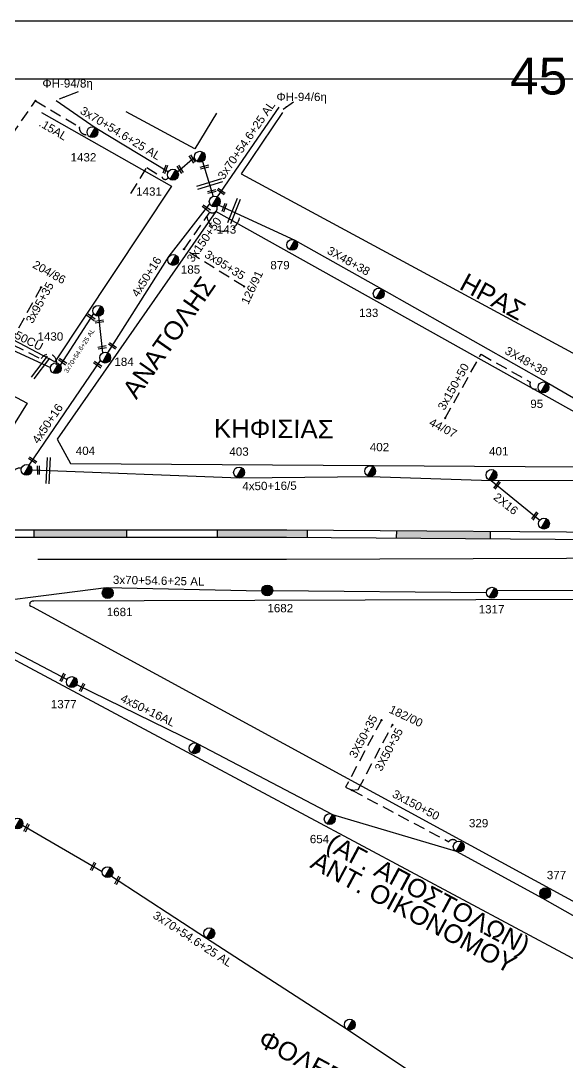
# Model space of a CAD drawing. Header units: millimetres. Extents: x 864 to 3062, y 833 to 2619.
# Drawn here: x 2303 to 2421.6, y 1634.8 to 1860.7 of the extents above; entities that cross this region are included whole.
import ezdxf
from ezdxf.enums import TextEntityAlignment as Align

# ---------------------------------------------------------------- set-up
doc = ezdxf.new("R2010")
doc.units = ezdxf.units.MM
doc.linetypes.add('DASHED', pattern=[19.05, 12.7, -6.35])
for name, color, linetype, lineweight in [('.15AL', 7, 'Continuous', 30), ('2x16', 7, 'Continuous', 30), ('3x150+50', 7, 'Continuous', 30), ('3x150+50 XLPE', 7, 'SYN_LINE', 30), ('3x150+70AL', 7, 'DASHED', 30), ('3X48+38', 7, 'Continuous', 30), ('3X50+35', 7, 'Continuous', 30), ('3x70+54.6+25 AL', 7, 'SYN_LINE', 30), ('3x95+35', 7, 'Continuous', 30), ('4x50', 7, 'Continuous', 30), ('4x50+16', 7, 'Continuous', 30), ('4x50+16_5', 7, 'Continuous', 30), ('4x50+16AL', 7, 'Continuous', 30), ('text διευθύνσεων', 250, 'Continuous', 30), ('Υπόβαθρο ΔΕΗ', 7, 'Continuous', 30)]:
    doc.layers.add(name, color=color, linetype=linetype, lineweight=lineweight)
for name, color, linetype in [('TEXT ΚΑΛΩΔΙΩΝ', 7, 'Continuous'), ('Άγνωστα', 7, 'Continuous'), ('ΑΓΝΩΣΤΟ ΥΠΟΓΕΙΟ ΚΑΛΩΔΙΟ', 7, 'DASHED'), ('Επιγραφές - Σχήματα', 7, 'Continuous'), ('Καλώδια ΧΤ   3x150+50CU', 7, 'DASHED'), ('Μηχανική τομή', 7, 'Continuous'), ('Στύλος Ξύλινος', 7, 'Continuous'), ('Στύλος Ξύλινος @ 1', 7, 'Continuous'), ('Στύλος ΦΜ', 7, 'Continuous'), ('Στύλος ΦΜ @ 1', 7, 'Continuous'), ('Συνδέσεις', 7, 'Continuous'), ('Τομή', 7, 'Continuous')]:
    doc.layers.add(name, color=color, linetype=linetype)
doc.styles.add('arial', font='arial.ttf')
doc.styles.get("Standard").update_dxf_attribs({"font": 'arial.ttf'})
doc.linetypes.add('SYN_LINE', pattern='A,0.5,-0.0001,["/\\/\\/\\/",Standard,S=0.1,R=0,X=0,Y=-0.05],-0.25', length=0.7501)
doc.dimstyles.new('ISO-25', dxfattribs={"dimtxt": 2.5, "dimasz": 2.5, "dimexe": 1.25, "dimexo": 0.625, "dimtad": 1, "dimtxsty": 'Standard', "dimcen": 2.5, "dimadec": 0, "dimazin": 0, "dimtfac": 1, "dimtmove": 0, "dimatfit": 3, "dimfxl": 1, "dimarcsym": 0})

# ---------------------------------------------------------------- blocks, each defined once
blk = doc.blocks.new('ΥΠΑΡΧΩΝ ΤΣΙΜΕΝΤΕΝΙΟΣ ΣΤΥΛΟΣ')
at = {"layer": 'Στύλος ΦΜ'}
blk.add_hatch(color=7, dxfattribs=at).paths.add_polyline_path([(-1.29, -2.28, 0.574793), (2.62, 0, 0.268822), (1.3, 2.27)])
at = {"layer": 'Στύλος ΦΜ', "color": 7}
blk.add_line((-1.29, -2.28), (1.3, 2.27), dxfattribs=at)
blk.add_circle((0, 0), 2.62, dxfattribs=at)
at = {"layer": 'Στύλος ΦΜ', "flags": 4}
for tag, p in [('ΑΡΙΘΜΟΣ', (-4.68, 8.05)), ('ΤΥΠΟΣ', (-4.91, 3.03))]:
    blk.add_attdef(tag, p, '', height=4, dxfattribs=at)
blk = doc.blocks.new('ΥΠΑΡΧΩΝ ΞΥΛΙΝΟΣ ΣΤΥΛΟΣ')
at = {"layer": 'Στύλος Ξύλινος'}
h = blk.add_hatch(color=7, dxfattribs=at)
h.paths.add_polyline_path([(-2.62, 0, 0.270008), (-1.29, -2.28), (1.3, 2.27, 0.576266)])
h.paths.add_polyline_path([(-1.29, -2.28, 0.574793), (2.62, 0, 0.268822), (1.3, 2.27)])
at = {"layer": 'Στύλος Ξύλινος', "color": 7}
blk.add_line((-1.29, -2.28), (1.3, 2.27), dxfattribs=at)
blk.add_circle((0, 0), 2.62, dxfattribs=at)
at = {"layer": 'Στύλος Ξύλινος', "flags": 4}
for tag, p in [('ΑΡΙΘΜΟΣ', (-4.91, 8.6)), ('ΤΥΠΟΣ', (-4.85, 3.39))]:
    blk.add_attdef(tag, p, '', height=4, dxfattribs=at)
blk = doc.blocks.new('_ΣΥΝΔΕΣΗ')
at = {"layer": 'Συνδέσεις', "linetype": 'SYN_LINE', "ltscale": 40}
blk.add_hatch(color=256, dxfattribs=at).paths.add_polyline_path([(0.5, -0.01, 1), (-0.5, -0.01, 1)])
at = {"layer": 'Συνδέσεις'}
blk.add_circle((0, -0.01), 0.5, dxfattribs=at)
blk = doc.blocks.new('ΜΗΧΑΝΙΚΗ ΤΟΜΗ')
at = {"layer": 'Μηχανική τομή', "ltscale": 40}
for p, q in [((-1.89, 0.78), (5.69, 0.78)), ((-1.89, -0.77), (5.69, -0.77))]:
    blk.add_line(p, q, dxfattribs=at)
blk = doc.blocks.new('ΤΟΜΗ')
at = {"layer": 'Τομή', "ltscale": 40}
for p, q in [((-5.68, 0), (17.06, 0)), ((-5.68, -2.77), (17.06, -2.77))]:
    blk.add_line(p, q, dxfattribs=at)

msp = doc.modelspace()

# ---------------------------------------------------------------- hatches: boundary and pattern name
at = {"layer": 'Υπόβαθρο ΔΕΗ', "lineweight": -3}
h = msp.add_hatch(color=256, dxfattribs=at)
h.dxf.hatch_style = 1
h.paths.add_polyline_path([(2859.81, 1745.16), (2859.78, 1743.54), (2879.53, 1743.28), (2879.55, 1744.9)])
h.paths.add_polyline_path([(2840.38, 1743.79), (2840.4, 1745.42), (2820.35, 1745.68), (2820.33, 1744.06)])
h.paths.add_polyline_path([(2780.39, 1746.21), (2780.37, 1744.59), (2800.64, 1744.32), (2800.66, 1745.94)])
h.paths.add_polyline_path([(2701.55, 1747.25), (2701.53, 1745.63), (2721.21, 1745.37), (2721.23, 1746.99)])
h.paths.add_polyline_path([(2661.7, 1747.77), (2661.67, 1746.15), (2681.85, 1745.89), (2681.87, 1747.51)])
h.paths.add_polyline_path([(2622.54, 1748.29), (2622.52, 1746.67), (2642.4, 1746.41), (2642.42, 1748.03)])
h.paths.add_polyline_path([(2583.13, 1748.69), (2583.12, 1747.07), (2603.19, 1746.92), (2603.2, 1748.54)])
h.paths.add_polyline_path([(2563.4, 1747.21), (2563.41, 1748.83), (2543.05, 1748.98), (2543.03, 1747.35)])
h.paths.add_polyline_path([(2503.84, 1749.26), (2503.82, 1747.64), (2523.95, 1747.49), (2523.96, 1749.11)])
h.paths.add_polyline_path([(2463.88, 1749.55), (2463.86, 1747.92), (2484.28, 1747.78), (2484.29, 1749.4)])
h.paths.add_polyline_path([(2424.37, 1749.83), (2424.35, 1748.21), (2444.44, 1748.06), (2444.45, 1749.69)])
h.paths.add_polyline_path([(2404.87, 1748.35), (2404.88, 1749.97), (2384.52, 1750.12), (2384.51, 1748.5)])
h.paths.add_polyline_path([(2345.61, 1750.29), (2345.61, 1748.67), (2360.71, 1748.67), (2365.16, 1748.64), (2365.17, 1750.26), (2360.72, 1750.29)])
h.paths.add_polyline_path([(2305.81, 1750.3), (2305.81, 1748.67), (2325.96, 1748.67), (2325.96, 1750.29)])

# ---------------------------------------------------------------- linework, layer by layer
at = {"layer": '.15AL', "color": 133, "linetype": 'DASHED', "lineweight": -3, "ltscale": 0.2}
msp.add_lwpolyline([(2306.2, 1843.34), (2315.73, 1837.71, 0.51954), (2317.51, 1836.03, -59.987519)], format="xyb", dxfattribs=at)
at = {"layer": '2x16', "color": 173, "lineweight": -3, "ltscale": 0.2}
msp.add_lwpolyline([(2405.1, 1761.01), (2415.63, 1752.39)], dxfattribs=at)
at = {"layer": '3x150+50', "color": 27, "linetype": 'DASHED', "lineweight": -3, "ltscale": 0.2}
for points in [[(2338.44, 1811.17), (2344.05, 1819.2, 0.711717), (2345.58, 1820.43, -279.558851)], [(2395.11, 1774.52), (2402.89, 1788.37), (2413.6, 1782.35, 0.812022), (2415.27, 1781.08, -5.588104)]]:
    msp.add_lwpolyline(points, format="xyb", dxfattribs=at)
at = {"layer": '3x150+50', "color": 2, "linetype": 'DASHED', "lineweight": -3, "ltscale": 0.2}
msp.add_lwpolyline([(2374.85, 1693.84), (2395.89, 1682.66, -0.491654), (2397.62, 1682.7, 12.695795)], format="xyb", dxfattribs=at)
at = {"layer": '3x150+50 XLPE', "color": 85, "linetype": 'DASHED', "lineweight": -3, "ltscale": 0.2}
msp.add_lwpolyline([(2252.89, 1800.92), (2253.82, 1800.23, 0.717314), (2261.42, 1804.57), (2264.82, 1810.22), (2286.2, 1798.26, -0.592526), (2291.03, 1795.54), (2307.46, 1787.38, -0.9477), (2310.71, 1786.05)], format="xyb", dxfattribs=at)
at = {"layer": '3x150+70AL', "color": 27, "linetype": 'DASHED', "lineweight": -3, "ltscale": 0.2}
msp.add_lwpolyline([(2303.14, 1763.67, 0.357456), (2301.32, 1762.68), (2285.7, 1762.69), (2284, 1761.05), (2269.1, 1761.15, -0.570242), (2266.45, 1762.33, -3.295516)], format="xyb", dxfattribs=at)
at = {"layer": '3X48+38', "color": 27, "lineweight": -3, "ltscale": 0.2}
msp.add_lwpolyline([(2345.96, 1820.71), (2362.5, 1813.13), (2381.26, 1802.56), (2417.11, 1782.36), (2437.8, 1770.31), (2468.61, 1754.74)], dxfattribs=at)
at = {"layer": '3X50+35', "color": 2, "linetype": 'DASHED', "lineweight": -3, "ltscale": 0.2}
msp.add_lwpolyline([(2381.28, 1709.05), (2373.51, 1694.51), (2374.85, 1693.84), (2376.24, 1694.01), (2383.69, 1708.02)], dxfattribs=at)
at = {"layer": '3x70+54.6+25 AL', "color": 133, "linetype": 'SYN_LINE', "lineweight": -3, "ltscale": 15}
for points in [[(2310.69, 1843.39), (2319.16, 1837.57), (2335.04, 1827.94)], [(2337.02, 1827.98), (2340.69, 1831.14)], [(2342.43, 1830.19), (2344.75, 1822.62)]]:
    msp.add_lwpolyline(points, dxfattribs=at)
at = {"layer": '3x70+54.6+25 AL', "color": 85, "linetype": 'SYN_LINE', "lineweight": -3, "ltscale": 15}
for points in [[(2345.68, 1822.52), (2359.06, 1841.96)], [(2318.78, 1797.23), (2311.59, 1786)]]:
    msp.add_lwpolyline(points, dxfattribs=at)
at = {"layer": '3x70+54.6+25 AL', "color": 1, "linetype": 'SYN_LINE', "lineweight": -3, "ltscale": 15}
for points in [[(2261.84, 1810.69), (2287.92, 1795.4), (2309.44, 1785.47)], [(2355.33, 1737.02), (2321.52, 1737.71), (2285.24, 1733.12)], [(2357.68, 1737.15), (2404.09, 1736.67)]]:
    msp.add_lwpolyline(points, dxfattribs=at)
at = {"layer": '3x70+54.6+25 AL', "color": 85, "linetype": 'SYN_LINE', "lineweight": -3, "ltscale": 10}
msp.add_lwpolyline([(2320.81, 1788.71), (2319.94, 1796.63)], dxfattribs=at)
at = {"layer": '3x70+54.6+25 AL', "color": 5, "linetype": 'SYN_LINE', "lineweight": -3, "ltscale": 15}
for points in [[(2303.42, 1686.22), (2320.68, 1676.22)], [(2322.67, 1675.21), (2343.34, 1661.75), (2373.83, 1641.96), (2389.94, 1631.21), (2405.56, 1621.22), (2421.45, 1611.05), (2439.6, 1599.47)]]:
    msp.add_lwpolyline(points, dxfattribs=at)
at = {"layer": '3x95+35', "color": 27, "linetype": 'DASHED', "lineweight": -3, "ltscale": 0.2}
msp.add_lwpolyline([(2351.48, 1803.07), (2338.44, 1811.17)], dxfattribs=at)
at = {"layer": '3x95+35', "color": 1, "linetype": 'DASHED', "lineweight": -3, "ltscale": 0.2}
msp.add_lwpolyline([(2307.42, 1802.9), (2299.65, 1788.84), (2296.91, 1790.21)], dxfattribs=at)
at = {"layer": '4x50', "color": 133, "linetype": 'DASHED', "lineweight": -3, "ltscale": 0.2}
msp.add_lwpolyline([(2298.83, 1832.72), (2306.2, 1843.34)], dxfattribs=at)
at = {"layer": '4x50+16', "color": 85, "lineweight": -3, "ltscale": 0.2}
for points in [[(2321.92, 1788.67), (2335.25, 1809.65), (2344.02, 1821)], [(2304.85, 1764.32), (2320.31, 1787.06)]]:
    msp.add_lwpolyline(points, dxfattribs=at)
at = {"layer": '4x50+16_5', "color": 173, "lineweight": -3, "ltscale": 0.2}
msp.add_lwpolyline([(2305.44, 1763.3), (2350.48, 1761.57), (2378.85, 1761.85), (2405.15, 1761.01), (2433.97, 1761.09), (2468.59, 1753.56)], dxfattribs=at)
at = {"layer": '4x50+16AL', "color": 1, "lineweight": -3, "ltscale": 0.2}
msp.add_lwpolyline([(2437.23, 1737.1), (2406.33, 1737.17)], dxfattribs=at)
at = {"layer": '4x50+16AL', "color": 2, "lineweight": -3, "ltscale": 0.2}
for points in [[(2285.83, 1732.14), (2313.05, 1717.83)], [(2315.14, 1716.73), (2341.3, 1703.93), (2370.65, 1688.58), (2397.47, 1680.58), (2416.24, 1670.44), (2433.47, 1660.68), (2451.6, 1650.65), (2460.54, 1647.48)]]:
    msp.add_lwpolyline(points, dxfattribs=at)
at = {"layer": 'ΑΓΝΩΣΤΟ ΥΠΟΓΕΙΟ ΚΑΛΩΔΙΟ', "color": 133, "linetype": 'DASHED', "lineweight": -3, "ltscale": 0.2}
msp.add_lwpolyline([(2326.9, 1823.26), (2330.36, 1828.86), (2333.66, 1826.82, 0.703403), (2335.02, 1826.75, 26.595794)], format="xyb", dxfattribs=at)
at = {"layer": 'Επιγραφές - Σχήματα', "lineweight": -3}
msp.add_lwpolyline([(863.7, 1860.67), (3062.46, 1860.7), (3062.47, 841.56), (863.7, 841.54)], close=True, dxfattribs=at)
at = {"layer": 'Καλώδια ΧΤ   3x150+50CU', "color": 7, "linetype": 'DASHED', "ltscale": 0.2}
msp.add_arc((2346.99, 1818.7), 3.6, 186.0313, 358.2684, dxfattribs=at)
at = {"layer": 'Υπόβαθρο ΔΕΗ', "lineweight": -3}
for points in [[(895.62, 1848.12), (2896.63, 1848.12), (2896.63, 844.79), (895.62, 844.79)], [(2345.34, 1819.35), (2310.93, 1769.93), (2313.79, 1764.67), (2434.36, 1763.87), (2436.03, 1768.69)], [(2296.52, 1765.21), (2266.98, 1764.42), (2250.75, 1773.3), (2265.11, 1798.66), (2304.38, 1777.79)], [(2521.65, 1735.5), (2305.88, 1734.84), (2305.5, 1734.79), (2305.31, 1734.77), (2305.18, 1734.66), (2305.01, 1734.48), (2304.95, 1734.3), (2304.94, 1734.1), (2305, 1733.91), (2305.17, 1733.76), (2305.55, 1733.57), (2461.68, 1648.61)]]:
    msp.add_lwpolyline(points, close=True, dxfattribs=at)
for points in [[(2307.52, 1840.79), (2335.75, 1824.81), (2310.4, 1786.71), (2270.31, 1807.85), (2288.54, 1840.44)], [(2345.45, 1840.7), (2340.82, 1832.94), (2325.87, 1840.95)], [(2359.81, 1840.79), (2350.86, 1827.49), (2451.55, 1773.15), (2473.81, 1773.49), (2488.38, 1811.25)], [(1812.14, 1838.39), (1845.83, 1819.29), (1880.97, 1799.92), (1916.32, 1780.6), (1931.8, 1772.06), (1937.59, 1769.1), (1941.47, 1767.68), (1949.41, 1765.06), (1956.22, 1763.56), (1964.55, 1761.07), (1970.41, 1759.98), (1991.35, 1755.74), (2008.12, 1753.28), (2029.66, 1750.84), (2057.4, 1749.3), (2099.94, 1749.02), (2132.97, 1748.94), (2170.24, 1748.75), (2278.57, 1748.68), (2360.71, 1748.67), (2603.56, 1746.92), (2859.78, 1743.54), (2888.18, 1743.16)], [(1815.86, 1838.14), (1846.63, 1820.7), (1881.76, 1801.34), (1917.08, 1782.03), (1933.36, 1773.82), (1938.48, 1771.02), (1942.39, 1769.7), (1948.97, 1767.41), (1956.68, 1765.11), (1964.93, 1762.65), (1970.72, 1761.57), (1991.63, 1757.34), (2008.33, 1754.89), (2029.8, 1752.46), (2057.46, 1750.92), (2099.95, 1750.64), (2132.97, 1750.56), (2170.25, 1750.38), (2278.57, 1750.3), (2360.72, 1750.29), (2603.58, 1748.54), (2859.81, 1745.16), (2888.2, 1744.78)], [(2305.81, 1750.3), (2305.81, 1748.67)], [(2325.96, 1750.29), (2325.96, 1748.67)], [(2345.61, 1750.29), (2345.61, 1748.67)], [(2365.17, 1750.26), (2365.16, 1748.64)], [(2384.52, 1750.12), (2384.51, 1748.5)], [(2404.88, 1749.97), (2404.87, 1748.35)], [(2306.73, 1743.96), (2360.69, 1743.96), (2603.75, 1744.83), (2860.2, 1740.55), (2888.5, 1740.1)], [(2275.92, 1651.13), (2238.51, 1599.34), (2226.94, 1606.77), (2285.33, 1730.82), (2455.74, 1639.77), (2442.56, 1619.38)]]:
    msp.add_lwpolyline(points, dxfattribs=at)

# ---------------------------------------------------------------- block references
at = {"layer": 'Μηχανική τομή', "lineweight": -3, "zscale": 0.4999999999999997}
for p, xscale, yscale, rotation in [((2340.5, 1830.32), 0.2499999999999997, 0.2499999999999997, 122.8412579608716), ((2334.49, 1828.91), 0.2499999999999997, 0.2499999999999997, 250.8320248195041), ((2337.89, 1828.08), 0.2499999999999997, 0.2499999999999997, 122.8412579608716), ((2343.31, 1829.05), 0.2499999999999997, 0.2499999999999997, 194.8292204806791), ((2344.93, 1823.77), 0.2499999999999997, 0.2499999999999997, 194.8292204806791), ((2346.87, 1823.38), 0.2499999999999997, 0.2499999999999997, 144.402151423158), ((2343.66, 1819.73), 0.2499999999999997, 0.2499999999999997, 144.402151423158), ((2347.3, 1820.59), 0.2499999999999997, 0.2499999999999997, 250.8320248195041), ((2318.65, 1796.09), 0.2499999999999997, 0.2499999999999997, 144.402151423158), ((2320.54, 1795.53), 0.2499999999999997, 0.2499999999999997, 189.7437358093026), ((2321.14, 1789.91), 0.2499999999999997, 0.2499999999999997, 189.7437358093026), ((2323.29, 1789.9), 0.2499999999999997, 0.2499999999999997, 144.402151423158), ((2312.48, 1786.47), 0.2499999999999997, 0.2499999999999997, 144.402151423158), ((2320.08, 1785.83), 0.2499999999999997, 0.2499999999999997, 144.402151423158), ((2305.98, 1765.1), 0.2499999999999997, 0.2499999999999997, 144.402151423158), ((2306.89, 1762.76), 0.2499999999999997, 0.2499999999999997, 91.37445947902357), ((2406.12, 1759.58), 0.2499999999999996, 0.2499999999999996, 53.55318897750287), ((2414.32, 1752.92), 0.2499999999999996, 0.2499999999999996, 53.55318897750287), ((2311.91, 1717.89), 0.2499999999999996, 0.2499999999999996, 63.64666409903229), ((2316.14, 1715.72), 0.2499999999999996, 0.2499999999999996, 63.64666409903229), ((2304.07, 1685.28), 0.2499999999999996, 0.2499999999999996, 63.64666409903229), ((2318.53, 1676.91), 0.2499999999999996, 0.2499999999999996, 63.64666409903229), ((2323.83, 1673.86), 0.2499999999999996, 0.2499999999999996, 63.64666409903229)]:
    msp.add_blockref('ΜΗΧΑΝΙΚΗ ΤΟΜΗ', p, dxfattribs=dict(at, xscale=xscale, yscale=yscale, rotation=rotation))
at = {"layer": 'Στύλος Ξύλινος @ 1', "lineweight": -3, "ltscale": 40}
ref = msp.add_blockref('ΥΠΑΡΧΩΝ ΞΥΛΙΝΟΣ ΣΤΥΛΟΣ', (2321.87, 1736.59), dxfattribs=dict(at, xscale=0.4499999999998181, yscale=0.4499999999998181, zscale=0.4499999999998181))
ref.add_attrib('ΤΥΠΟΣ', '1681', (2321.67, 1731.58), dxfattribs={"layer": 'Στύλος Ξύλινος', "height": 1.8, "flags": 4})
ref = msp.add_blockref('ΥΠΑΡΧΩΝ ΞΥΛΙΝΟΣ ΣΤΥΛΟΣ', (2356.5, 1737.15), dxfattribs=dict(at, xscale=0.4499999999998181, yscale=0.4499999999998181, zscale=0.4499999999998181))
ref.add_attrib('ΤΥΠΟΣ', '1682', (2356.53, 1732.41), dxfattribs={"layer": 'Στύλος Ξύλινος', "height": 1.8, "flags": 4})
ref = msp.add_blockref('ΥΠΑΡΧΩΝ ΞΥΛΙΝΟΣ ΣΤΥΛΟΣ', (2416.82, 1671.46), dxfattribs=dict(at, xscale=0.4499999999998369, yscale=0.4499999999998369, zscale=0.4499999999998369))
ref.add_attrib('ΤΥΠΟΣ', '377', (2417.17, 1674.52), dxfattribs={"layer": 'Στύλος Ξύλινος', "height": 1.8, "rotation": 360, "flags": 4})
at = {"layer": 'Στύλος ΦΜ @ 1', "lineweight": -3, "ltscale": 40}
ref = msp.add_blockref('ΥΠΑΡΧΩΝ ΤΣΙΜΕΝΤΕΝΙΟΣ ΣΤΥΛΟΣ', (2318.57, 1836.55), dxfattribs=dict(at, xscale=0.4499999999998181, yscale=0.4499999999998181, zscale=0.4499999999998181))
ref.add_attrib('ΤΥΠΟΣ', '1432', (2313.82, 1830.2), dxfattribs={"layer": 'Στύλος ΦΜ', "height": 1.8, "flags": 4})
at = {"layer": 'Στύλος ΦΜ @ 1', "lineweight": -3, "ltscale": 40, "xscale": 0.4499999999998181, "yscale": 0.4499999999998181, "zscale": 0.4499999999998181}
for p in [(2341.87, 1831.23), (2319.81, 1797.8), (2416.54, 1751.65), (2340.72, 1702.91), (2302.31, 1686.6), (2321.85, 1676.05), (2343.92, 1662.78), (2374.41, 1642.99)]:
    msp.add_blockref('ΥΠΑΡΧΩΝ ΤΣΙΜΕΝΤΕΝΙΟΣ ΣΤΥΛΟΣ', p, dxfattribs=at)
at = {"layer": 'Στύλος ΦΜ @ 1', "lineweight": -3, "ltscale": 40}
ref = msp.add_blockref('ΥΠΑΡΧΩΝ ΤΣΙΜΕΝΤΕΝΙΟΣ ΣΤΥΛΟΣ', (2336.04, 1827.33), dxfattribs=dict(at, xscale=0.4499999999998181, yscale=0.4499999999998181, zscale=0.4499999999998181))
ref.add_attrib('ΤΥΠΟΣ', '1431', (2328.04, 1822.77), dxfattribs={"layer": 'Στύλος ΦΜ', "height": 1.8, "flags": 4})
ref = msp.add_blockref('ΥΠΑΡΧΩΝ ΤΣΙΜΕΝΤΕΝΙΟΣ ΣΤΥΛΟΣ', (2345.09, 1821.5), dxfattribs=dict(at, xscale=0.4499999999998181, yscale=0.4499999999998181, zscale=0.4499999999998181))
ref.add_attrib('ΤΥΠΟΣ', '143', (2345.57, 1814.54), dxfattribs={"layer": 'Στύλος ΦΜ', "height": 1.8, "flags": 4})
ref = msp.add_blockref('ΥΠΑΡΧΩΝ ΤΣΙΜΕΝΤΕΝΙΟΣ ΣΤΥΛΟΣ', (2361.91, 1812.11), dxfattribs=dict(at, xscale=0.4499999999998181, yscale=0.4499999999998181, zscale=0.4499999999998181))
ref.add_attrib('ΤΥΠΟΣ', '879', (2357.17, 1806.8), dxfattribs={"layer": 'Στύλος ΦΜ', "height": 1.8, "flags": 4})
ref = msp.add_blockref('ΥΠΑΡΧΩΝ ΤΣΙΜΕΝΤΕΝΙΟΣ ΣΤΥΛΟΣ', (2336.09, 1808.83), dxfattribs=dict(at, xscale=0.4499999999998181, yscale=0.4499999999998181, zscale=0.4499999999998181))
ref.add_attrib('ΤΥΠΟΣ', '185', (2337.75, 1805.86), dxfattribs={"layer": 'Στύλος ΦΜ', "height": 1.8, "flags": 4})
ref = msp.add_blockref('ΥΠΑΡΧΩΝ ΤΣΙΜΕΝΤΕΝΙΟΣ ΣΤΥΛΟΣ', (2380.68, 1801.54), dxfattribs=dict(at, xscale=0.4499999999998663, yscale=0.4499999999998663, zscale=0.4499999999998663))
ref.add_attrib('ΤΥΠΟΣ', '133', (2376.41, 1796.46), dxfattribs={"layer": 'Στύλος ΦΜ', "height": 1.8, "flags": 4})
ref = msp.add_blockref('ΥΠΑΡΧΩΝ ΤΣΙΜΕΝΤΕΝΙΟΣ ΣΤΥΛΟΣ', (2310.61, 1785.35), dxfattribs=dict(at, xscale=0.4499999999998181, yscale=0.4499999999998181, zscale=0.4499999999998181))
ref.add_attrib('ΑΡΙΘΜΟΣ', '1430', (2306.64, 1791.34), dxfattribs={"layer": 'Στύλος ΦΜ', "height": 1.8, "flags": 4})
ref = msp.add_blockref('ΥΠΑΡΧΩΝ ΤΣΙΜΕΝΤΕΝΙΟΣ ΣΤΥΛΟΣ', (2321.33, 1787.65), dxfattribs=dict(at, xscale=0.4499999999999301, yscale=0.4499999999999301, zscale=0.4499999999999301))
ref.add_attrib('ΤΥΠΟΣ', '184', (2323.32, 1785.85), dxfattribs={"layer": 'Στύλος ΦΜ', "height": 1.8, "flags": 4})
ref = msp.add_blockref('ΥΠΑΡΧΩΝ ΤΣΙΜΕΝΤΕΝΙΟΣ ΣΤΥΛΟΣ', (2416.44, 1781.19), dxfattribs=dict(at, xscale=0.4499999999998406, yscale=0.4499999999998406, zscale=0.4499999999998406))
ref.add_attrib('ΤΥΠΟΣ', '95', (2413.58, 1776.73), dxfattribs={"layer": 'Στύλος ΦΜ', "height": 1.8, "rotation": 360, "flags": 4})
ref = msp.add_blockref('ΥΠΑΡΧΩΝ ΤΣΙΜΕΝΤΕΝΙΟΣ ΣΤΥΛΟΣ', (2378.84, 1763.03), dxfattribs=dict(at, xscale=0.449999999999825, yscale=0.449999999999825, zscale=0.449999999999825))
ref.add_attrib('ΤΥΠΟΣ', '402', (2378.76, 1767.34), dxfattribs={"layer": 'Στύλος ΦΜ', "height": 1.8, "flags": 4})
ref = msp.add_blockref('ΥΠΑΡΧΩΝ ΤΣΙΜΕΝΤΕΝΙΟΣ ΣΤΥΛΟΣ', (2304.26, 1763.3), dxfattribs=dict(at, xscale=0.4499999999998181, yscale=0.4499999999998181, zscale=0.4499999999998181))
ref.add_attrib('ΤΥΠΟΣ', '404', (2314.95, 1766.54), dxfattribs={"layer": 'Στύλος ΦΜ', "height": 1.8, "flags": 4})
ref = msp.add_blockref('ΥΠΑΡΧΩΝ ΤΣΙΜΕΝΤΕΝΙΟΣ ΣΤΥΛΟΣ', (2350.38, 1762.74), dxfattribs=dict(at, xscale=0.4499999999998181, yscale=0.4499999999998181, zscale=0.4499999999998181))
ref.add_attrib('ΤΥΠΟΣ', '403', (2348.28, 1766.37), dxfattribs={"layer": 'Στύλος ΦΜ', "height": 1.8, "flags": 4})
ref = msp.add_blockref('ΥΠΑΡΧΩΝ ΤΣΙΜΕΝΤΕΝΙΟΣ ΣΤΥΛΟΣ', (2405.16, 1762.19), dxfattribs=dict(at, xscale=0.4499999999997445, yscale=0.4499999999997445, zscale=0.4499999999997445))
ref.add_attrib('ΤΥΠΟΣ', '401', (2404.64, 1766.44), dxfattribs={"layer": 'Στύλος ΦΜ', "height": 1.8, "rotation": 360, "flags": 4})
ref = msp.add_blockref('ΥΠΑΡΧΩΝ ΤΣΙΜΕΝΤΕΝΙΟΣ ΣΤΥΛΟΣ', (2405.27, 1736.66), dxfattribs=dict(at, xscale=0.449999999999825, yscale=0.449999999999825, zscale=0.449999999999825))
ref.add_attrib('ΑΡΙΘΜΟΣ', '1317', (2402.38, 1732.17), dxfattribs={"layer": 'Στύλος ΦΜ', "height": 1.8, "flags": 4})
ref = msp.add_blockref('ΥΠΑΡΧΩΝ ΤΣΙΜΕΝΤΕΝΙΟΣ ΣΤΥΛΟΣ', (2314.09, 1717.28), dxfattribs=dict(at, xscale=0.4499999999999242, yscale=0.4499999999999242, zscale=0.4499999999999242))
ref.add_attrib('ΤΥΠΟΣ', '1377', (2309.53, 1711.58), dxfattribs={"layer": 'Στύλος ΦΜ', "height": 1.8, "flags": 4})
ref = msp.add_blockref('ΥΠΑΡΧΩΝ ΤΣΙΜΕΝΤΕΝΙΟΣ ΣΤΥΛΟΣ', (2370.06, 1687.56), dxfattribs=dict(at, xscale=0.4499999999998046, yscale=0.4499999999998046, zscale=0.4499999999998046))
ref.add_attrib('ΤΥΠΟΣ', '654', (2365.74, 1682.33), dxfattribs={"layer": 'Στύλος ΦΜ', "height": 1.8, "flags": 4})
ref = msp.add_blockref('ΥΠΑΡΧΩΝ ΤΣΙΜΕΝΤΕΝΙΟΣ ΣΤΥΛΟΣ', (2398.05, 1681.6), dxfattribs=dict(at, xscale=0.4499999999999484, yscale=0.4499999999999484, zscale=0.4499999999999484))
ref.add_attrib('ΤΥΠΟΣ', '329', (2400.27, 1685.78), dxfattribs={"layer": 'Στύλος ΦΜ', "height": 1.8, "flags": 4})
at = {"layer": 'Συνδέσεις', "lineweight": -3, "xscale": 0.25, "yscale": 0.25, "zscale": 0.25}
for p in [(2306.21, 1843.35), (2338.44, 1811.17), (2307.42, 1802.9), (2351.48, 1803.07), (2395.11, 1774.53), (2381.28, 1709.05), (2383.69, 1708.02), (2374.85, 1693.84)]:
    msp.add_blockref('_ΣΥΝΔΕΣΗ', p, dxfattribs=at)
at = {"layer": 'Τομή', "lineweight": -3}
for p, xscale, yscale, zscale, rotation in [((2345.4, 1825.37), 0.2499999999999994, 0.2499999999999994, 0.2499999999999994, 197.4253001883329), ((2350.08, 1820.61), 0.2499999999999995, 0.2499999999999995, 0.2499999999999995, 248.3201898697151), ((2308.42, 1786.41), 0.2499999999999994, 0.2499999999999994, 0.2499999999999994, 232.7584609122502), ((2309.35, 1764.56), 0.2499999999999994, 0.2499999999999994, 0.2499999999999994, 267.0618027316974)]:
    msp.add_blockref('ΤΟΜΗ', p, dxfattribs=dict(at, xscale=xscale, yscale=yscale, zscale=zscale, rotation=rotation))

# ---------------------------------------------------------------- texts
at = {"layer": 'text διευθύνσεων', "color": 7, "lineweight": -3}
for s, rotation, p in [('ΑΝΑΤΟΛΗΣ', 55.1486, (2335.16, 1792.05)), ('ΗΡΑΣ', 331.6472, (2405.47, 1800.86)), ('ΚΗΦΙΣΙΑΣ', 359.6165, (2357.92, 1772.22)), ('(ΑΓ. ΑΠΟΣΤΟΛΩΝ)', 331.8846, (2391.47, 1671.28)), ('ΑΝΤ. ΟΙΚΟΝΟΜΟΥ', 331.8846, (2388.28, 1667.31)), ('ΦΟΛΕΓΑΝΔΡΟΥ', 331.8846, (2373.91, 1630.29))]:
    msp.add_text(s, height=4, rotation=rotation, dxfattribs=at).set_placement(p, align=Align.MIDDLE_CENTER)
at = {"layer": 'TEXT ΚΑΛΩΔΙΩΝ', "linetype": 'Continuous', "lineweight": -3, "ltscale": 0.2}
for s, height, rotation, p in [('3x70+54.6+25 AL', 1.8, 328.7661, (2324.67, 1836.33)), ('3x70+54.6+25 AL', 1.8, 55.4641, (2351.96, 1834.82)), ('.15AL', 1.8, 329.4219, (2310.06, 1837.11)), ('3x150+50', 1.8, 55.1095, (2342.8, 1813.23)), ('3X48+38', 1.8, 330.604, (2374.17, 1808.62)), ('4x50+16', 1.8, 57.565, (2330.29, 1805.2)), ('3x95+35', 1.8, 328.1346, (2347.32, 1807.77)), ('3x95+35', 1.8, 61.0737, (2307.13, 1799.58)), ('3x150AL+50CU', 1.8, 333.4046, (2299.7, 1793.86)), ('3x70+54.6+25 AL', 1, 57.3658, (2315.71, 1789.11)), ('3X48+38', 1.8, 330.604, (2412.73, 1786.9)), ('3x150+50', 1.8, 60.6901, (2396.88, 1781.35)), ('4x50+16', 1.8, 55.7834, (2308.8, 1773.34)), ('4x50+16/5', 1.8, 0.5713, (2356.99, 1759.83)), ('3x70+54.6+25 AL', 1.8, 358.8359, (2332.94, 1739.28)), ('4x50+16AL', 1.8, 333.9208, (2330.61, 1711.16)), ('3X50+35', 1.8, 61.8859, (2377.33, 1705.48)), ('3X50+35', 1.8, 61.9705, (2382.87, 1702.65)), ('3x150+50', 1.8, 332.0281, (2388.78, 1690.64)), ('3x70+54.6+25 AL', 1.8, 326.9448, (2340.33, 1661.57))]:
    msp.add_text(s, height=height, rotation=rotation, dxfattribs=at).set_placement(p, align=Align.MIDDLE_CENTER)
at = {"layer": 'Άγνωστα', "lineweight": -3, "ltscale": 40, "char_height": 1.8, "width": 27.758, "attachment_point": 1, "line_spacing_factor": 3, "style": 'arial'}
for s, insert in [('ΦΗ-94/8η', (2307.7, 1848.03)), ('ΦΗ-94/6η', (2358.49, 1845.1))]:
    msp.add_mtext(s, dxfattribs=dict(at, insert=insert))
at = {"layer": 'Άγνωστα', "lineweight": -3, "ltscale": 40, "char_height": 1.8, "width": 27.758, "attachment_point": 1, "style": 'arial'}
for s, insert, rotation in [('204/86', (2306.28, 1808.84), 331), ('126/91', (2350.74, 1799.78), 64.7613), ('44/07', (2392.28, 1774.63), 332.8504), ('2X16', (2406.53, 1758.47), 321.7482), ('182/00', (2383.53, 1712.35), 334.7004)]:
    msp.add_mtext(s, dxfattribs=dict(at, insert=insert, rotation=rotation))
at = {"layer": 'Επιγραφές - Σχήματα', "lineweight": -3, "insert": (2409.18, 1852.72), "char_height": 8, "width": 15.5504, "attachment_point": 1, "style": 'arial'}
msp.add_mtext('45', dxfattribs=at)

# ---------------------------------------------------------------- leaders
at = {"layer": 'Επιγραφές - Σχήματα', "lineweight": -3, "ltscale": 40}
for points in [[(2311.45, 1843.76), (2315.51, 1845.38)], [(2359.92, 1841.53), (2362.16, 1843.11)]]:
    msp.add_leader(points, dimstyle='ISO-25', override={"dimasz": 1, "dimtad": 0}, dxfattribs=at)

doc.saveas('drawing.dxf')
